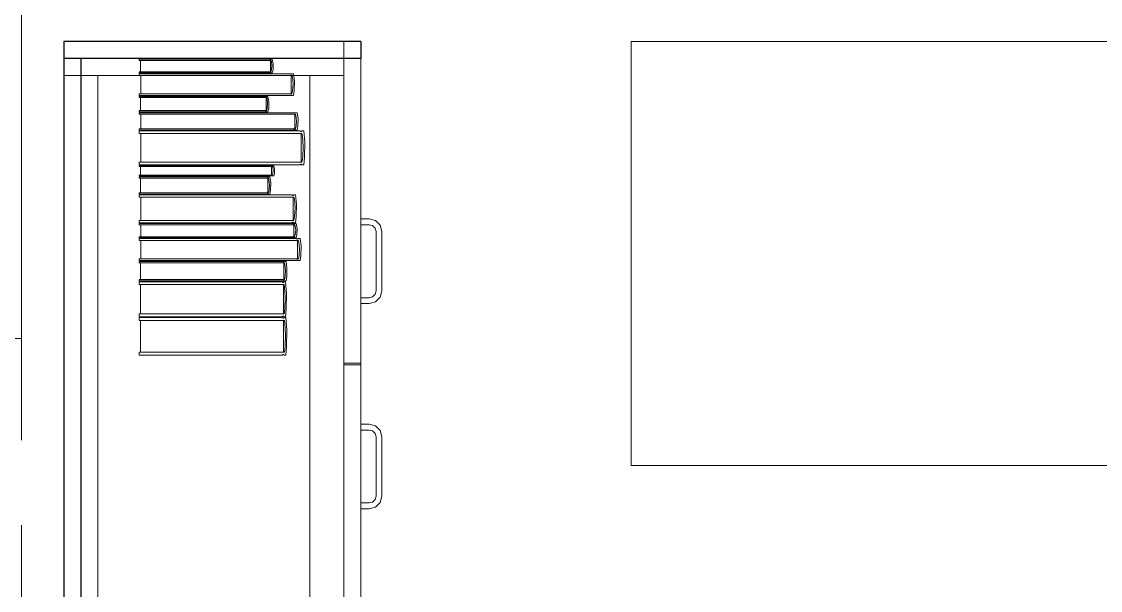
# Model space of a CAD drawing. Header units: inches. Extents: x -38 to 5698, y -33 to 92.
# Drawn here: x 130.07 to 131.342, y 38.703 to 39.373 of the extents above; entities that cross this region are included whole.
import ezdxf

# ---------------------------------------------------------------- set-up
doc = ezdxf.new("R2010")
doc.units = ezdxf.units.IN
doc.header["$MEASUREMENT"] = 0
doc.set_wipeout_variables(frame=1)
doc.linetypes.add('Hidden Line', pattern=[0.195611, 0.141111, -0.0545])
doc.linetypes.add('Wipeout_Contour', pattern=[1, 0, -1])
for name, color, linetype in [('02 _ ARQ _ ZON _ Espacio.3D', 7, 'Continuous'), ('08 _ STR _ EXT _ 09 Vigas', 7, 'Continuous'), ('Interior - Mobiliario', 7, 'Continuous')]:
    doc.layers.add(name, color=color, linetype=linetype)

msp = doc.modelspace()

# ---------------------------------------------------------------- linework, layer by layer
at = {"layer": '02 _ ARQ _ ZON _ Espacio.3D', "color": 254, "linetype": 'Continuous', "lineweight": 0, "flags": 128}
msp.add_lwpolyline([(136.57, 39.4), (130.07, 39.4), (130.07, 39), (129.57, 39), (129.57, 39.4), (129.37, 39.4), (129.37, 39.65), (126.5479, 39.65), (126.5479, 39.4), (123.07, 39.4), (123.07, 39), (122.845, 39), (122.845, 30.6), (123.07, 30.6), (123.07, 30.1999), (123.07, 29.75), (129.57, 29.75), (129.57, 30.6), (130.07, 30.6), (130.07, 29.75), (135.97, 29.75)], dxfattribs=at)
at = {"layer": '08 _ STR _ EXT _ 09 Vigas', "color": 251, "linetype": 'Hidden Line', "lineweight": 13}
msp.add_line((130.07, 30.2), (130.07, 39.4), dxfattribs=at)
at = {"layer": 'Interior - Mobiliario', "color": 175, "linetype": 'Continuous', "lineweight": 13}
for p, q in [((130.14, 39.33), (130.14, 37.87)), ((130.45, 39.33), (130.14, 39.33)), ((130.45, 37.87), (130.45, 39.33)), ((130.3649, 39.3166), (130.3641, 39.3142)), ((130.3653, 39.3215), (130.3649, 39.3166)), ((130.3657, 39.3129), (130.3666, 39.3164)), ((130.3666, 39.3164), (130.3668, 39.3236)), ((130.16, 37.89), (130.16, 39.31)), ((130.41, 39.31), (130.16, 39.31)), ((130.3641, 39.3142), (130.2087, 39.3142)), ((130.2087, 39.3142), (130.2087, 39.3129)), ((130.2087, 39.3129), (130.3623, 39.3129)), ((130.3867, 39.3119), (130.2087, 39.3119)), ((130.2087, 39.3119), (130.2087, 39.3098)), ((130.2087, 39.3098), (130.3888, 39.3098)), ((130.2105, 39.3098), (130.2105, 39.2883)), ((130.3623, 39.3129), (130.3624, 39.313)), ((130.3624, 39.313), (130.3626, 39.3131)), ((130.3626, 39.3131), (130.3628, 39.3131)), ((130.3628, 39.3131), (130.363, 39.3132)), ((130.363, 39.3132), (130.3633, 39.3131)), ((130.3633, 39.3131), (130.3635, 39.3131)), ((130.3635, 39.3131), (130.3637, 39.313)), ((130.3637, 39.313), (130.3639, 39.3129)), ((130.3639, 39.3129), (130.364, 39.3129)), ((130.364, 39.3129), (130.3657, 39.3129)), ((130.3868, 39.3118), (130.3867, 39.3119)), ((130.387, 39.3116), (130.3868, 39.3118)), ((130.3872, 39.3115), (130.387, 39.3116)), ((130.3875, 39.3115), (130.3872, 39.3115)), ((130.3878, 39.3115), (130.3875, 39.3115)), ((130.388, 39.3115), (130.3878, 39.3115)), ((130.3879, 39.2883), (130.3879, 39.3098)), ((130.3883, 39.3116), (130.388, 39.3115)), ((130.3885, 39.3117), (130.3883, 39.3116)), ((130.3887, 39.3119), (130.3885, 39.3117)), ((130.3906, 39.3119), (130.3887, 39.3119)), ((130.3888, 39.3098), (130.3894, 39.3079)), ((130.3894, 39.3079), (130.3901, 39.3)), ((130.3919, 39.3033), (130.3906, 39.3119)), ((130.3916, 39.2919), (130.3919, 39.3033)), ((130.45, 39.31), (130.41, 39.31)), ((130.41, 39.31), (130.41, 37.89)), ((130.45, 37.89), (130.45, 39.31)), ((130.3897, 39.2921), (130.3888, 39.2883)), ((130.3901, 39.3), (130.3897, 39.2921)), ((130.3906, 39.2862), (130.3916, 39.2919)), ((130.3888, 39.2883), (130.2087, 39.2883)), ((130.2087, 39.2883), (130.2087, 39.2862)), ((130.2087, 39.2862), (130.3867, 39.2862)), ((130.3573, 39.2852), (130.2087, 39.2852)), ((130.2087, 39.2852), (130.2087, 39.2838)), ((130.2087, 39.2838), (130.3591, 39.2838)), ((130.2102, 39.2838), (130.2102, 39.2685)), ((130.3574, 39.2852), (130.3573, 39.2852)), ((130.3576, 39.285), (130.3574, 39.2852)), ((130.3578, 39.285), (130.3576, 39.285)), ((130.358, 39.2849), (130.3578, 39.285)), ((130.3582, 39.2849), (130.358, 39.2849)), ((130.3584, 39.285), (130.3582, 39.2849)), ((130.3583, 39.2685), (130.3583, 39.2838)), ((130.3586, 39.285), (130.3584, 39.285)), ((130.3588, 39.2851), (130.3586, 39.285)), ((130.359, 39.2852), (130.3588, 39.2851)), ((130.3606, 39.2852), (130.359, 39.2852)), ((130.3591, 39.2838), (130.3595, 39.2824)), ((130.3595, 39.2824), (130.3602, 39.2768)), ((130.3616, 39.2792), (130.3606, 39.2852)), ((130.3614, 39.271), (130.3616, 39.2792)), ((130.3867, 39.2862), (130.3868, 39.2864)), ((130.3868, 39.2864), (130.387, 39.2865)), ((130.387, 39.2865), (130.3873, 39.2866)), ((130.3873, 39.2866), (130.3876, 39.2867)), ((130.3876, 39.2867), (130.3878, 39.2867)), ((130.3878, 39.2867), (130.3881, 39.2866)), ((130.3881, 39.2866), (130.3883, 39.2865)), ((130.3883, 39.2865), (130.3886, 39.2863)), ((130.3886, 39.2863), (130.3887, 39.2862)), ((130.3887, 39.2862), (130.3906, 39.2862)), ((130.3591, 39.2685), (130.2087, 39.2685)), ((130.2087, 39.2685), (130.2087, 39.267)), ((130.2087, 39.267), (130.3573, 39.267)), ((130.3908, 39.266), (130.2087, 39.266)), ((130.2087, 39.266), (130.2087, 39.2644)), ((130.3573, 39.267), (130.3574, 39.2671)), ((130.3574, 39.2671), (130.3576, 39.2672)), ((130.3576, 39.2672), (130.3578, 39.2673)), ((130.3578, 39.2673), (130.358, 39.2673)), ((130.358, 39.2673), (130.3583, 39.2673)), ((130.3583, 39.2673), (130.3585, 39.2673)), ((130.3585, 39.2673), (130.3587, 39.2672)), ((130.3587, 39.2672), (130.3589, 39.2671)), ((130.3589, 39.2671), (130.359, 39.267)), ((130.359, 39.267), (130.3606, 39.267)), ((130.3598, 39.2712), (130.3591, 39.2685)), ((130.3602, 39.2768), (130.3598, 39.2712)), ((130.3606, 39.267), (130.3614, 39.271)), ((130.3909, 39.266), (130.3908, 39.266)), ((130.3911, 39.2658), (130.3909, 39.266)), ((130.3914, 39.2657), (130.3911, 39.2658)), ((130.3917, 39.2657), (130.3914, 39.2657)), ((130.3919, 39.2657), (130.3917, 39.2657)), ((130.3922, 39.2657), (130.3919, 39.2657)), ((130.3925, 39.2658), (130.3922, 39.2657)), ((130.3927, 39.2659), (130.3925, 39.2658)), ((130.3929, 39.266), (130.3927, 39.2659)), ((130.3949, 39.266), (130.3929, 39.266)), ((130.3961, 39.2592), (130.3949, 39.266)), ((130.2087, 39.2644), (130.393, 39.2644)), ((130.2105, 39.2644), (130.2105, 39.2472)), ((130.3921, 39.2472), (130.3921, 39.2644)), ((130.393, 39.2644), (130.3936, 39.2629)), ((130.3936, 39.2629), (130.3944, 39.2566)), ((130.3944, 39.2566), (130.3939, 39.2503)), ((130.3959, 39.2501), (130.3961, 39.2592)), ((130.393, 39.2472), (130.2087, 39.2472)), ((130.2087, 39.2472), (130.2087, 39.2456)), ((130.2087, 39.2456), (130.3908, 39.2456)), ((130.3984, 39.2446), (130.2087, 39.2446)), ((130.2087, 39.2446), (130.2087, 39.2414)), ((130.2087, 39.2414), (130.4007, 39.2414)), ((130.2106, 39.2414), (130.2106, 39.2077)), ((130.3908, 39.2456), (130.391, 39.2457)), ((130.391, 39.2457), (130.3912, 39.2458)), ((130.3912, 39.2458), (130.3915, 39.2459)), ((130.3915, 39.2459), (130.3917, 39.2459)), ((130.3917, 39.2459), (130.392, 39.2459)), ((130.392, 39.2459), (130.3923, 39.2459)), ((130.3923, 39.2459), (130.3925, 39.2458)), ((130.3925, 39.2458), (130.3928, 39.2457)), ((130.3928, 39.2457), (130.3929, 39.2456)), ((130.3929, 39.2456), (130.3949, 39.2456)), ((130.3939, 39.2503), (130.393, 39.2472)), ((130.3949, 39.2456), (130.3959, 39.2501)), ((130.3985, 39.2444), (130.3984, 39.2446)), ((130.3988, 39.2442), (130.3985, 39.2444)), ((130.399, 39.244), (130.3988, 39.2442)), ((130.3993, 39.2439), (130.399, 39.244)), ((130.3996, 39.2439), (130.3993, 39.2439)), ((130.3999, 39.244), (130.3996, 39.2439)), ((130.3998, 39.2077), (130.3998, 39.2414)), ((130.4001, 39.2441), (130.3999, 39.244)), ((130.4004, 39.2444), (130.4001, 39.2441)), ((130.4006, 39.2446), (130.4004, 39.2444)), ((130.4027, 39.2446), (130.4006, 39.2446)), ((130.4007, 39.2414), (130.4013, 39.2383)), ((130.404, 39.2312), (130.4027, 39.2446)), ((130.4013, 39.2383), (130.4021, 39.2261)), ((130.4037, 39.2133), (130.404, 39.2312)), ((130.4016, 39.2137), (130.4007, 39.2077)), ((130.4021, 39.2261), (130.4016, 39.2137)), ((130.4007, 39.2077), (130.2087, 39.2077)), ((130.2087, 39.2077), (130.2087, 39.2045)), ((130.2087, 39.2045), (130.3984, 39.2045)), ((130.3638, 39.2035), (130.2087, 39.2035)), ((130.2087, 39.2035), (130.2087, 39.2026)), ((130.2087, 39.2026), (130.3657, 39.2026)), ((130.2102, 39.2026), (130.2102, 39.1925)), ((130.3639, 39.2035), (130.3638, 39.2035)), ((130.3641, 39.2034), (130.3639, 39.2035)), ((130.3643, 39.2034), (130.3641, 39.2034)), ((130.3645, 39.2033), (130.3643, 39.2034)), ((130.3648, 39.2033), (130.3645, 39.2033)), ((130.365, 39.2034), (130.3648, 39.2033)), ((130.3649, 39.1925), (130.3649, 39.2026)), ((130.3652, 39.2034), (130.365, 39.2034)), ((130.3654, 39.2035), (130.3652, 39.2034)), ((130.3656, 39.2035), (130.3654, 39.2035)), ((130.3673, 39.2035), (130.3656, 39.2035)), ((130.3657, 39.2026), (130.3662, 39.2017)), ((130.3662, 39.2017), (130.3668, 39.198)), ((130.3683, 39.1995), (130.3673, 39.2035)), ((130.3984, 39.2045), (130.3986, 39.2047)), ((130.3986, 39.2047), (130.3988, 39.205)), ((130.3988, 39.205), (130.3991, 39.2051)), ((130.3991, 39.2051), (130.3994, 39.2052)), ((130.3994, 39.2052), (130.3997, 39.2052)), ((130.3997, 39.2052), (130.3999, 39.2051)), ((130.3999, 39.2051), (130.4002, 39.2049)), ((130.4002, 39.2049), (130.4005, 39.2047)), ((130.4005, 39.2047), (130.4006, 39.2045)), ((130.4006, 39.2045), (130.4027, 39.2045)), ((130.4027, 39.2045), (130.4037, 39.2133)), ((130.3657, 39.1925), (130.2087, 39.1925)), ((130.2087, 39.1925), (130.2087, 39.1915)), ((130.2087, 39.1915), (130.3638, 39.1915)), ((130.3594, 39.1905), (130.2087, 39.1905)), ((130.2087, 39.1905), (130.2087, 39.1889)), ((130.2087, 39.1889), (130.3612, 39.1889)), ((130.2102, 39.1889), (130.2102, 39.1717)), ((130.3595, 39.1904), (130.3594, 39.1905)), ((130.3597, 39.1903), (130.3595, 39.1904)), ((130.3599, 39.1902), (130.3597, 39.1903)), ((130.3601, 39.1902), (130.3599, 39.1902)), ((130.3603, 39.1902), (130.3601, 39.1902)), ((130.3606, 39.1902), (130.3603, 39.1902)), ((130.3605, 39.1717), (130.3605, 39.1889)), ((130.3608, 39.1903), (130.3606, 39.1902)), ((130.361, 39.1904), (130.3608, 39.1903)), ((130.3611, 39.1905), (130.361, 39.1904)), ((130.3628, 39.1905), (130.3611, 39.1905)), ((130.3612, 39.1889), (130.3617, 39.1873)), ((130.3638, 39.1837), (130.3628, 39.1905)), ((130.3638, 39.1915), (130.3639, 39.1916)), ((130.3639, 39.1916), (130.3641, 39.1916)), ((130.3641, 39.1916), (130.3644, 39.1917)), ((130.3644, 39.1917), (130.3646, 39.1917)), ((130.3646, 39.1917), (130.3648, 39.1917)), ((130.3648, 39.1917), (130.3651, 39.1917)), ((130.3651, 39.1917), (130.3653, 39.1916)), ((130.3653, 39.1916), (130.3655, 39.1915)), ((130.3655, 39.1915), (130.3656, 39.1915)), ((130.3656, 39.1915), (130.3673, 39.1915)), ((130.3664, 39.1943), (130.3657, 39.1925)), ((130.3668, 39.198), (130.3664, 39.1943)), ((130.3673, 39.1915), (130.3682, 39.1941)), ((130.3682, 39.1941), (130.3683, 39.1995)), ((130.3617, 39.1873), (130.3623, 39.1811)), ((130.3623, 39.1811), (130.3619, 39.1748)), ((130.3636, 39.1746), (130.3638, 39.1837)), ((130.3612, 39.1717), (130.2087, 39.1717)), ((130.2087, 39.1717), (130.2087, 39.1701)), ((130.2087, 39.1701), (130.3594, 39.1701)), ((130.389, 39.1691), (130.2087, 39.1691)), ((130.2087, 39.1691), (130.2087, 39.1665)), ((130.2087, 39.1665), (130.3912, 39.1665)), ((130.2105, 39.1665), (130.2105, 39.1389)), ((130.3594, 39.1701), (130.3595, 39.1702)), ((130.3595, 39.1702), (130.3597, 39.1703)), ((130.3597, 39.1703), (130.3599, 39.1704)), ((130.3599, 39.1704), (130.3602, 39.1705)), ((130.3602, 39.1705), (130.3604, 39.1705)), ((130.3604, 39.1705), (130.3606, 39.1704)), ((130.3606, 39.1704), (130.3608, 39.1703)), ((130.3608, 39.1703), (130.361, 39.1702)), ((130.361, 39.1702), (130.3611, 39.1701)), ((130.3611, 39.1701), (130.3628, 39.1701)), ((130.3619, 39.1748), (130.3612, 39.1717)), ((130.3628, 39.1701), (130.3636, 39.1746)), ((130.3891, 39.169), (130.389, 39.1691)), ((130.3893, 39.1688), (130.3891, 39.169)), ((130.3895, 39.1687), (130.3893, 39.1688)), ((130.3898, 39.1686), (130.3895, 39.1687)), ((130.3901, 39.1686), (130.3898, 39.1686)), ((130.3903, 39.1686), (130.3901, 39.1686)), ((130.3902, 39.1389), (130.3902, 39.1665)), ((130.3906, 39.1688), (130.3903, 39.1686)), ((130.3908, 39.1689), (130.3906, 39.1688)), ((130.391, 39.1691), (130.3908, 39.1689)), ((130.393, 39.1691), (130.391, 39.1691)), ((130.3912, 39.1665), (130.3917, 39.164)), ((130.3917, 39.164), (130.3925, 39.1539)), ((130.3942, 39.1582), (130.393, 39.1691)), ((130.3925, 39.1539), (130.392, 39.1439)), ((130.394, 39.1435), (130.3942, 39.1582)), ((130.3912, 39.1389), (130.2087, 39.1389)), ((130.2087, 39.1389), (130.2087, 39.1363)), ((130.392, 39.1439), (130.3912, 39.1389)), ((130.393, 39.1363), (130.394, 39.1435)), ((130.48, 39.141), (130.47, 39.141)), ((130.47, 39.141), (130.47, 39.134)), ((130.4875, 39.139), (130.48, 39.141)), ((130.493, 39.1335), (130.4875, 39.139)), ((130.2087, 39.1363), (130.389, 39.1363)), ((130.3898, 39.1353), (130.2087, 39.1353)), ((130.2087, 39.1353), (130.2087, 39.134)), ((130.2087, 39.134), (130.392, 39.134)), ((130.2105, 39.134), (130.2105, 39.1199)), ((130.389, 39.1363), (130.3891, 39.1365)), ((130.3891, 39.1365), (130.3893, 39.1367)), ((130.3893, 39.1367), (130.3896, 39.1368)), ((130.3896, 39.1368), (130.3899, 39.1369)), ((130.3899, 39.1353), (130.3898, 39.1353)), ((130.3899, 39.1369), (130.3901, 39.1369)), ((130.3901, 39.1352), (130.3899, 39.1353)), ((130.3901, 39.1369), (130.3904, 39.1368)), ((130.3903, 39.1351), (130.3901, 39.1352)), ((130.3906, 39.135), (130.3903, 39.1351)), ((130.3904, 39.1368), (130.3907, 39.1366)), ((130.3909, 39.135), (130.3906, 39.135)), ((130.3907, 39.1366), (130.3909, 39.1364)), ((130.3909, 39.1364), (130.391, 39.1363)), ((130.3912, 39.1351), (130.3909, 39.135)), ((130.391, 39.1363), (130.393, 39.1363)), ((130.391, 39.1199), (130.391, 39.134)), ((130.3914, 39.1351), (130.3912, 39.1351)), ((130.3916, 39.1352), (130.3914, 39.1351)), ((130.3918, 39.1353), (130.3916, 39.1352)), ((130.3938, 39.1353), (130.3918, 39.1353)), ((130.392, 39.134), (130.3925, 39.1327)), ((130.3925, 39.1327), (130.3933, 39.1276)), ((130.3933, 39.1276), (130.3928, 39.1224)), ((130.3951, 39.1297), (130.3938, 39.1353)), ((130.3948, 39.1222), (130.3951, 39.1297)), ((130.47, 39.134), (130.48, 39.134)), ((130.48, 39.134), (130.484, 39.1329)), ((130.484, 39.1329), (130.4869, 39.13)), ((130.4869, 39.13), (130.488, 39.126)), ((130.488, 39.126), (130.488, 39.056)), ((130.495, 39.126), (130.493, 39.1335)), ((130.495, 39.056), (130.495, 39.126)), ((130.392, 39.1199), (130.2087, 39.1199)), ((130.2087, 39.1199), (130.2087, 39.1186)), ((130.2087, 39.1186), (130.3898, 39.1186)), ((130.3942, 39.1176), (130.2087, 39.1176)), ((130.2087, 39.1176), (130.2087, 39.1155)), ((130.2087, 39.1155), (130.3965, 39.1155)), ((130.2106, 39.1155), (130.2106, 39.0939)), ((130.3898, 39.1186), (130.3899, 39.1186)), ((130.3899, 39.1186), (130.3901, 39.1187)), ((130.3901, 39.1187), (130.3904, 39.1188)), ((130.3904, 39.1188), (130.3907, 39.1188)), ((130.3907, 39.1188), (130.3909, 39.1188)), ((130.3909, 39.1188), (130.3912, 39.1188)), ((130.3912, 39.1188), (130.3915, 39.1187)), ((130.3915, 39.1187), (130.3917, 39.1186)), ((130.3917, 39.1186), (130.3918, 39.1186)), ((130.3918, 39.1186), (130.3938, 39.1186)), ((130.3928, 39.1224), (130.392, 39.1199)), ((130.3938, 39.1186), (130.3948, 39.1222)), ((130.3943, 39.1175), (130.3942, 39.1176)), ((130.3945, 39.1173), (130.3943, 39.1175)), ((130.3948, 39.1172), (130.3945, 39.1173)), ((130.3951, 39.1171), (130.3948, 39.1172)), ((130.3954, 39.1171), (130.3951, 39.1171)), ((130.3956, 39.1172), (130.3954, 39.1171)), ((130.3955, 39.0939), (130.3955, 39.1155)), ((130.3959, 39.1173), (130.3956, 39.1172)), ((130.3961, 39.1174), (130.3959, 39.1173)), ((130.3963, 39.1176), (130.3961, 39.1174)), ((130.3984, 39.1176), (130.3963, 39.1176)), ((130.3965, 39.1155), (130.397, 39.1135)), ((130.397, 39.1135), (130.3978, 39.1056)), ((130.3996, 39.109), (130.3984, 39.1176)), ((130.3978, 39.1056), (130.3973, 39.0977)), ((130.3994, 39.0975), (130.3996, 39.109)), ((130.3965, 39.0939), (130.2087, 39.0939)), ((130.2087, 39.0939), (130.2087, 39.0918)), ((130.2087, 39.0918), (130.3942, 39.0918)), ((130.3781, 39.0908), (130.2087, 39.0908)), ((130.2087, 39.0908), (130.2087, 39.089)), ((130.2087, 39.089), (130.3801, 39.089)), ((130.2104, 39.089), (130.2104, 39.0696)), ((130.3782, 39.0907), (130.3781, 39.0908)), ((130.3784, 39.0906), (130.3782, 39.0907)), ((130.3786, 39.0905), (130.3784, 39.0906)), ((130.3789, 39.0904), (130.3786, 39.0905)), ((130.3791, 39.0904), (130.3789, 39.0904)), ((130.3794, 39.0905), (130.3791, 39.0904)), ((130.3793, 39.0696), (130.3793, 39.089)), ((130.3796, 39.0906), (130.3794, 39.0905)), ((130.3798, 39.0907), (130.3796, 39.0906)), ((130.38, 39.0908), (130.3798, 39.0907)), ((130.3819, 39.0908), (130.38, 39.0908)), ((130.3801, 39.089), (130.3806, 39.0872)), ((130.3806, 39.0872), (130.3814, 39.0801)), ((130.383, 39.0831), (130.3819, 39.0908)), ((130.3942, 39.0918), (130.3943, 39.0919)), ((130.3943, 39.0919), (130.3946, 39.0921)), ((130.3946, 39.0921), (130.3949, 39.0922)), ((130.3949, 39.0922), (130.3951, 39.0922)), ((130.3951, 39.0922), (130.3954, 39.0922)), ((130.3954, 39.0922), (130.3957, 39.0922)), ((130.3957, 39.0922), (130.3959, 39.0921)), ((130.3959, 39.0921), (130.3962, 39.0919)), ((130.3962, 39.0919), (130.3963, 39.0918)), ((130.3963, 39.0918), (130.3984, 39.0918)), ((130.3973, 39.0977), (130.3965, 39.0939)), ((130.3984, 39.0918), (130.3994, 39.0975)), ((130.3814, 39.0801), (130.3809, 39.073)), ((130.3828, 39.0728), (130.383, 39.0831)), ((130.3801, 39.0696), (130.2087, 39.0696)), ((130.2087, 39.0696), (130.2087, 39.0677)), ((130.2087, 39.0677), (130.3781, 39.0677)), ((130.3775, 39.0667), (130.2087, 39.0667)), ((130.2087, 39.0667), (130.2087, 39.0634)), ((130.2087, 39.0634), (130.3795, 39.0634)), ((130.2104, 39.0634), (130.2104, 39.0289)), ((130.3776, 39.0666), (130.3775, 39.0667)), ((130.3778, 39.0663), (130.3776, 39.0666)), ((130.378, 39.0661), (130.3778, 39.0663)), ((130.3783, 39.066), (130.378, 39.0661)), ((130.3781, 39.0677), (130.3782, 39.0678)), ((130.3782, 39.0678), (130.3784, 39.068)), ((130.3785, 39.066), (130.3783, 39.066)), ((130.3784, 39.068), (130.3787, 39.0681)), ((130.3788, 39.0661), (130.3785, 39.066)), ((130.3787, 39.0681), (130.3789, 39.0681)), ((130.3787, 39.0289), (130.3787, 39.0634)), ((130.379, 39.0663), (130.3788, 39.0661)), ((130.3789, 39.0681), (130.3792, 39.0681)), ((130.3793, 39.0665), (130.379, 39.0663)), ((130.3792, 39.0681), (130.3794, 39.068)), ((130.3794, 39.0667), (130.3793, 39.0665)), ((130.3794, 39.068), (130.3797, 39.0679)), ((130.3813, 39.0667), (130.3794, 39.0667)), ((130.3795, 39.0634), (130.3801, 39.0603)), ((130.3797, 39.0679), (130.3799, 39.0678)), ((130.3799, 39.0678), (130.38, 39.0677)), ((130.38, 39.0677), (130.3819, 39.0677)), ((130.3809, 39.073), (130.3801, 39.0696)), ((130.3824, 39.053), (130.3813, 39.0667)), ((130.3819, 39.0677), (130.3828, 39.0728)), ((130.3801, 39.0603), (130.3808, 39.0477)), ((130.3822, 39.0346), (130.3824, 39.053)), ((130.484, 39.0491), (130.48, 39.048)), ((130.4869, 39.052), (130.484, 39.0491)), ((130.488, 39.056), (130.4869, 39.052)), ((130.4875, 39.043), (130.493, 39.0485)), ((130.493, 39.0485), (130.495, 39.056)), ((130.3808, 39.0477), (130.3803, 39.035)), ((130.47, 39.048), (130.47, 39.041)), ((130.48, 39.048), (130.47, 39.048)), ((130.47, 39.041), (130.48, 39.041)), ((130.48, 39.041), (130.4875, 39.043)), ((130.3795, 39.0289), (130.2087, 39.0289)), ((130.2087, 39.0289), (130.2087, 39.0256)), ((130.2087, 39.0256), (130.3775, 39.0256)), ((130.3778, 39.0246), (130.2087, 39.0246)), ((130.2087, 39.0246), (130.2087, 39.021)), ((130.3775, 39.0256), (130.3776, 39.0258)), ((130.3776, 39.0258), (130.3779, 39.026)), ((130.3779, 39.0244), (130.3778, 39.0246)), ((130.3779, 39.026), (130.3781, 39.0262)), ((130.3781, 39.0241), (130.3779, 39.0244)), ((130.3781, 39.0262), (130.3783, 39.0262)), ((130.3784, 39.0239), (130.3781, 39.0241)), ((130.3783, 39.0262), (130.3786, 39.0262)), ((130.3786, 39.0238), (130.3784, 39.0239)), ((130.3786, 39.0262), (130.3788, 39.0261)), ((130.3789, 39.0238), (130.3786, 39.0238)), ((130.3788, 39.0261), (130.3791, 39.026)), ((130.3791, 39.0239), (130.3789, 39.0238)), ((130.3791, 39.026), (130.3793, 39.0257)), ((130.3794, 39.0241), (130.3791, 39.0239)), ((130.3793, 39.0257), (130.3794, 39.0256)), ((130.3794, 39.0256), (130.3813, 39.0256)), ((130.3796, 39.0243), (130.3794, 39.0241)), ((130.3803, 39.035), (130.3795, 39.0289)), ((130.3797, 39.0246), (130.3796, 39.0243)), ((130.3816, 39.0246), (130.3797, 39.0246)), ((130.3813, 39.0256), (130.3822, 39.0346)), ((130.3828, 39.0098), (130.3816, 39.0246)), ((130.2087, 39.021), (130.3799, 39.021)), ((130.2104, 39.021), (130.2104, 38.9839)), ((130.379, 38.9839), (130.379, 39.021)), ((130.3799, 39.021), (130.3804, 39.0177)), ((130.3804, 39.0177), (130.3811, 39.0041)), ((130.3811, 39.0041), (130.3807, 38.9905)), ((130.3826, 38.9901), (130.3828, 39.0098)), ((130.3807, 38.9905), (130.3799, 38.9839)), ((130.3816, 38.9804), (130.3826, 38.9901)), ((130.3799, 38.9839), (130.2087, 38.9839)), ((130.2087, 38.9839), (130.2087, 38.9804)), ((130.2087, 38.9804), (130.3778, 38.9804)), ((130.3778, 38.9804), (130.378, 38.9806)), ((130.378, 38.9806), (130.3782, 38.9809)), ((130.3782, 38.9809), (130.3784, 38.981)), ((130.3784, 38.981), (130.3787, 38.9811)), ((130.3787, 38.9811), (130.3789, 38.9811)), ((130.3789, 38.9811), (130.3792, 38.981)), ((130.3792, 38.981), (130.3794, 38.9808)), ((130.3794, 38.9808), (130.3796, 38.9805)), ((130.3796, 38.9805), (130.3797, 38.9804)), ((130.3797, 38.9804), (130.3816, 38.9804)), ((130.47, 38.971), (130.45, 38.971)), ((130.45, 38.61), (130.45, 38.969)), ((130.47, 38.969), (130.45, 38.969)), ((130.47, 38.61), (130.47, 38.969)), ((130.47, 38.899), (130.48, 38.899)), ((130.47, 38.892), (130.47, 38.899)), ((130.48, 38.899), (130.4875, 38.897)), ((130.4875, 38.897), (130.493, 38.8915)), ((130.48, 38.892), (130.47, 38.892)), ((130.484, 38.8909), (130.48, 38.892)), ((130.4869, 38.888), (130.484, 38.8909)), ((130.488, 38.884), (130.4869, 38.888)), ((130.488, 38.814), (130.488, 38.884)), ((130.493, 38.8915), (130.495, 38.884)), ((130.495, 38.884), (130.495, 38.814)), ((130.48, 38.806), (130.484, 38.8071)), ((130.484, 38.8071), (130.4869, 38.81)), ((130.4869, 38.81), (130.488, 38.814)), ((130.493, 38.8065), (130.4875, 38.801)), ((130.495, 38.814), (130.493, 38.8065)), ((130.47, 38.806), (130.48, 38.806)), ((130.47, 38.799), (130.47, 38.806)), ((130.48, 38.799), (130.47, 38.799)), ((130.4875, 38.801), (130.48, 38.799))]:
    msp.add_line(p, q, dxfattribs=at)
at = {"layer": 'Interior - Mobiliario', "color": 175, "linetype": 'Continuous', "lineweight": 13, "flags": 128}
msp.add_lwpolyline([(132.089, 39.35), (132.089, 37.85), (131.489, 37.85), (131.489, 38.85), (130.789, 38.85), (130.789, 39.35)], close=True, dxfattribs=at)

# ---------------------------------------------------------------- next in the draw order: wipeouts: each hides what was drawn before it
at = {"color": 254, "linetype": 'Wipeout_Contour', "lineweight": 0, "ltscale": 3370.296361}
msp.add_wipeout([(130.14, 37.87), (130.14, 39.33), (130.12, 39.33), (130.12, 37.87)], dxfattribs=at).dxf.layer = 'Interior - Mobiliario'

# ---------------------------------------------------------------- next in the draw order: linework, layer by layer
at = {"layer": 'Interior - Mobiliario', "color": 175, "linetype": 'Continuous', "lineweight": 30}
for p, q in [((130.14, 39.33), (130.12, 39.33)), ((130.12, 39.33), (130.12, 37.87)), ((130.14, 39.33), (130.14, 37.87))]:
    msp.add_line(p, q, dxfattribs=at)
at = {"layer": 'Interior - Mobiliario', "color": 175, "linetype": 'Continuous', "lineweight": 13}
for p, q in [((130.12, 39.33), (130.12, 37.87)), ((130.14, 39.33), (130.12, 39.33)), ((130.14, 37.87), (130.14, 39.33)), ((130.12, 39.31), (130.12, 37.89)), ((130.16, 39.31), (130.12, 39.31))]:
    msp.add_line(p, q, dxfattribs=at)

# ---------------------------------------------------------------- next in the draw order: wipeouts: each hides what was drawn before it
at = {"color": 254, "linetype": 'Wipeout_Contour', "lineweight": 0, "ltscale": 3371.09134}
msp.add_wipeout([(130.47, 39.33), (130.47, 39.35), (130.12, 39.35), (130.12, 39.33)], dxfattribs=at).dxf.layer = 'Interior - Mobiliario'

# ---------------------------------------------------------------- next in the draw order: linework, layer by layer
at = {"layer": 'Interior - Mobiliario', "color": 175, "linetype": 'Continuous', "lineweight": 30}
for p, q in [((130.47, 39.35), (130.12, 39.35)), ((130.12, 39.35), (130.12, 39.33)), ((130.47, 39.35), (130.47, 39.33)), ((130.47, 39.33), (130.12, 39.33))]:
    msp.add_line(p, q, dxfattribs=at)
at = {"layer": 'Interior - Mobiliario', "color": 175, "linetype": 'Continuous', "lineweight": 13}
for p, q in [((130.12, 39.35), (130.12, 39.33)), ((130.47, 39.35), (130.12, 39.35)), ((130.12, 39.35), (130.12, 39.31)), ((130.45, 39.35), (130.12, 39.35)), ((130.12, 37.85), (130.12, 39.35)), ((130.12, 39.35), (130.47, 39.35)), ((130.45, 39.31), (130.45, 39.35)), ((130.47, 39.33), (130.47, 39.35)), ((130.47, 39.35), (130.47, 37.85)), ((130.12, 39.33), (130.47, 39.33)), ((130.12, 39.33), (130.12, 37.87)), ((130.47, 39.33), (130.12, 39.33)), ((130.14, 39.33), (130.14, 37.87)), ((130.47, 39.33), (130.14, 39.33)), ((130.14, 39.33), (130.14, 37.87)), ((130.45, 39.33), (130.14, 39.33)), ((130.14, 39.33), (130.14, 37.87)), ((130.45, 39.33), (130.14, 39.33)), ((130.3623, 39.329), (130.2087, 39.329)), ((130.2087, 39.329), (130.2087, 39.3277)), ((130.3624, 39.3289), (130.3623, 39.329)), ((130.3625, 39.3288), (130.3624, 39.3289)), ((130.3628, 39.3288), (130.3625, 39.3288)), ((130.363, 39.3287), (130.3628, 39.3288)), ((130.3632, 39.3287), (130.363, 39.3287)), ((130.3635, 39.3288), (130.3632, 39.3287)), ((130.3637, 39.3288), (130.3635, 39.3288)), ((130.3639, 39.3289), (130.3637, 39.3288)), ((130.364, 39.329), (130.3639, 39.3289)), ((130.3657, 39.329), (130.364, 39.329)), ((130.3668, 39.3236), (130.3657, 39.329)), ((130.45, 37.87), (130.45, 39.33)), ((130.45, 37.87), (130.45, 39.33)), ((130.45, 39.33), (130.45, 38.971)), ((130.47, 39.33), (130.45, 39.33)), ((130.47, 37.87), (130.47, 39.33)), ((130.47, 37.87), (130.47, 39.33)), ((130.47, 39.33), (130.47, 38.971)), ((130.2087, 39.3277), (130.3641, 39.3277)), ((130.2102, 39.3277), (130.2102, 39.3142)), ((130.3634, 39.3142), (130.3634, 39.3277)), ((130.3641, 39.3277), (130.3646, 39.3265)), ((130.3646, 39.3265), (130.3653, 39.3215))]:
    msp.add_line(p, q, dxfattribs=at)

doc.saveas('drawing.dxf')
